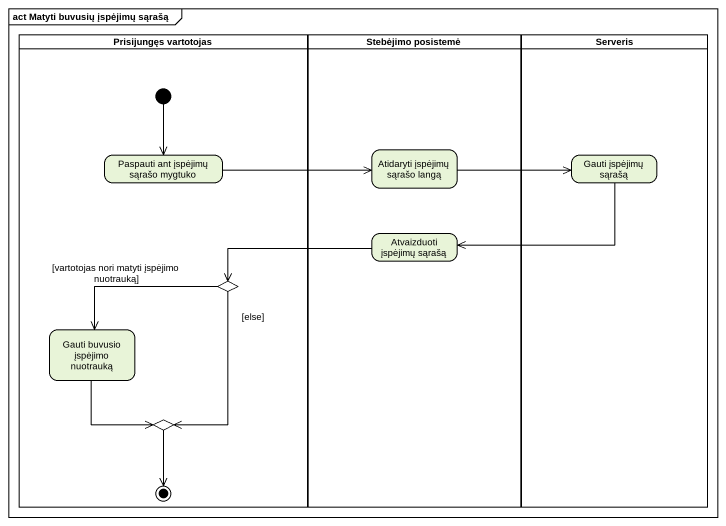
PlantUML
@startuml
mainframe act Matyti buvusių įspėjimų sąrašą
hide empty description
state "Prisijungęs vartotojas" as Prisijungęs_vartotojas <<partition>> {
  state "Paspauti ant įspėjimų sąrašo mygtuko" as Paspauti_ant_įspėjimų
  state choice1 <<choice>>
  state "Gauti buvusio įspėjimo nuotrauką" as Gauti_buvusio_įspėjimo
  state choice2 <<choice>>
  [*] --> Paspauti_ant_įspėjimų
  choice2 --> [*]
}
state "Stebėjimo posistemė" as Stebėjimo_posistemė <<partition>> {
  state "Atidaryti įspėjimų sąrašo langą" as Atidaryti_įspėjimų_sąrašo
  state "Atvaizduoti įspėjimų sąrašą" as Atvaizduoti_įspėjimų_sąrašą
}
state Serveris <<partition>> {
  state "Gauti įspėjimų sąrašą" as Gauti_įspėjimų_sąrašą
}
Paspauti_ant_įspėjimų -right-> Atidaryti_įspėjimų_sąrašo
Atidaryti_įspėjimų_sąrašo -right-> Gauti_įspėjimų_sąrašą
Gauti_įspėjimų_sąrašą -left-> Atvaizduoti_įspėjimų_sąrašą
Atvaizduoti_įspėjimų_sąrašą -left-> choice1
choice1 -left-> Gauti_buvusio_įspėjimo : [vartotojas nori matyti įspėjimo nuotrauką]
choice1 --> choice2 : [else]
Gauti_buvusio_įspėjimo --> choice2
@enduml
